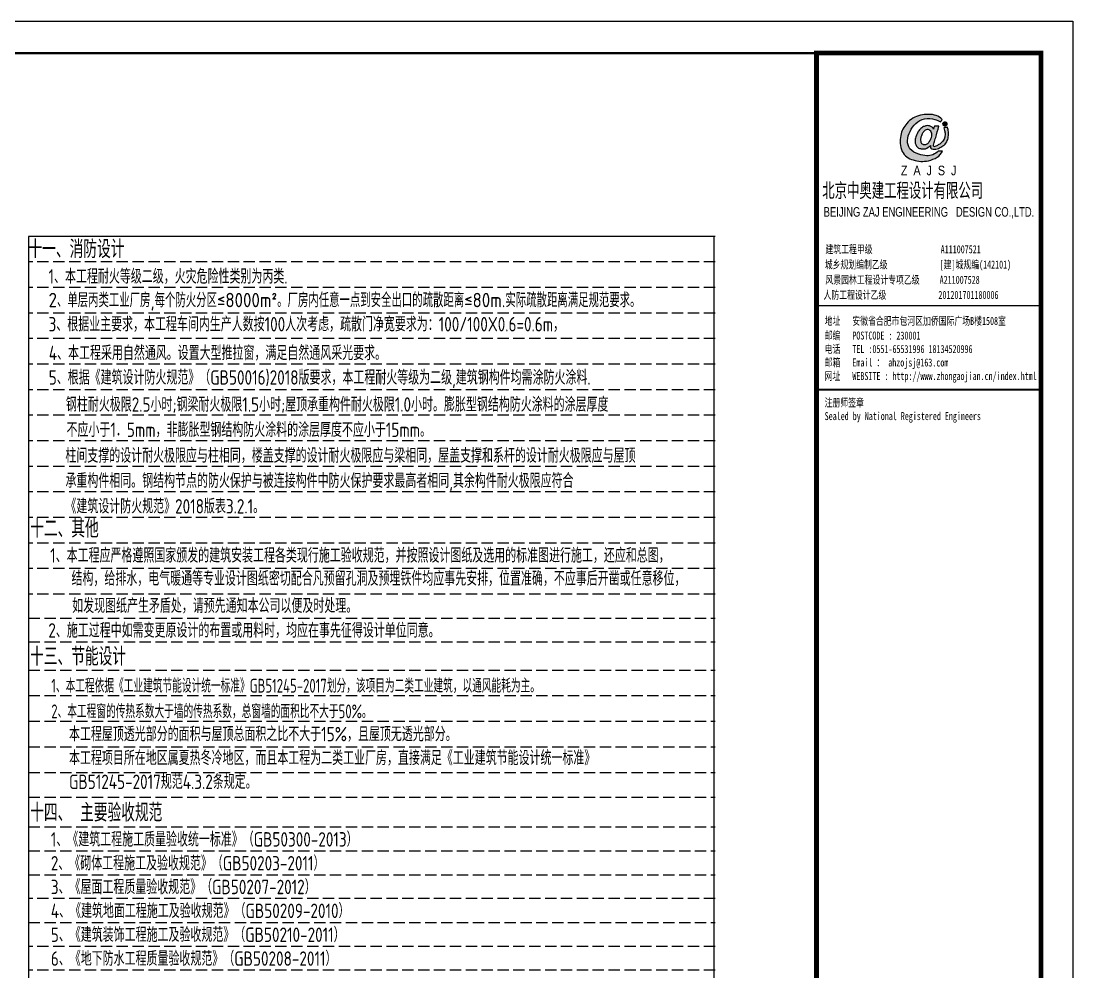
# Model space of a CAD drawing. Extents: x 180850 to 1400258, y 48356 to 327067.
# Drawn here: x 282232 to 305435, y 253586 to 274567 of the extents above; entities that cross this region are included whole.
import ezdxf
from ezdxf.enums import TextEntityAlignment as Align

# ---------------------------------------------------------------- set-up
doc = ezdxf.new("R2010")
doc.units = 0
doc.header["$LTSCALE"] = 1000
doc.linetypes.add('DASH', pattern=[0.35, 0.25, -0.1])
for name, color, linetype in [('BORDER', 7, 'Continuous'), ('PUB_TITLE', 4, 'Continuous'), ('图签', 3, 'Continuous'), ('填充', 251, 'Continuous'), ('文字', 7, 'Continuous')]:
    doc.layers.add(name, color=color, linetype=linetype)
doc.styles.add('_gyy_title_Arial', font='arial.ttf', dxfattribs={"width": 0.7})
doc.styles.add('_gyy_title_ST', font='', dxfattribs={"width": 0.8})
doc.styles.add('C', font='tssdeng.shx', dxfattribs={"height": 3, "bigfont": 'tssdchn.shx'})
doc.styles.add('HZ', font='txt.shx', dxfattribs={"width": 0.8, "bigfont": '000hztxt.shx'})
doc.styles.get("Standard").update_dxf_attribs({"font": 'gbenor.shx', "bigfont": 'gbcbig.shx'})
doc.styles.get('_gyy_title_ST').set_extended_font_data('SimSun')

# ---------------------------------------------------------------- blocks, each defined once
blk = doc.blocks.new('dd')
at = {"layer": '图签'}
h = blk.add_hatch(color=5, dxfattribs=at)
h.set_gradient(color1=(0, 0, 255), color2=(36, 36, 255), one_color=1, tint=0.57)
h.paths.add_polyline_path([(452, 1270, -0.093206), (531, 1562, -0.136321), (716, 1807, -0.161039), (988, 1948, -0.108591), (1307, 1935, -0.049497), (1479, 1861, 0.062627), (1539, 1932, 0.094388), (1351, 2056, 0.136326), (854, 2062, 0.161722), (430, 1810, 0.133661), (243, 1435, 0.158414), (286, 937, 0.22517), (632, 669, 0.138663), (1107, 646, 0.074676), (1375, 753, 0.125344), (1543, 944, 0.006312), (1413, 948, -0.090385), (1244, 833, -0.096745), (1053, 797, -0.073845), (803, 850, -0.140868), (530, 1020, -0.160753)])
h = blk.add_hatch(color=5, dxfattribs=at)
h.set_gradient(color1=(0, 0, 255), color2=(36, 36, 255), one_color=1, tint=0.57)
h.paths.add_polyline_path([(1306, 1289, 0.011169), (1334, 1370, 0.005807), (1431, 1724, 0.01105), (1292, 1724, 0.016796), (1267, 1634, 0.125943), (1203, 1704, 0.083806), (1120, 1739, 0.082879), (1047, 1739, -0.008503), (952, 1710, 0.060057), (844, 1628, 0.086078), (774, 1532, 0.099424), (705, 1347, 0.12153), (690, 1225, 0.102644), (719, 1122, 0.056648), (797, 1042, 0.092914), (913, 1013, 0.194578), (1098, 1064, -0.002562), (1175, 1122, 0.064354), (1167, 1068, 0.172385), (1207, 1017, 0.105458), (1300, 1002, 0.086567), (1454, 1046, 0.047674), (1592, 1136, 0.166359), (1692, 1274, 0.096748), (1728, 1431, 0.03151), (1728, 1548, 0.041815), (1700, 1691, 0.007654), (1588, 1673, -0.009919), (1610, 1585, -0.068269), (1624, 1482, -0.105336), (1605, 1352, -0.14652), (1528, 1223, -0.070486), (1434, 1151, -0.077937), (1341, 1103, -0.127098), (1272, 1084, -0.114215), (1267, 1129, -0.007609)])
h.paths.add_polyline_path([(865, 1245, -0.099994), (863, 1328, -0.050974), (888, 1427, -0.120527), (938, 1529, -0.043888), (1002, 1595, -0.08446), (1063, 1619, -0.147309), (1127, 1607, -0.037474), (1177, 1572, -0.06931), (1209, 1507, -0.067662), (1213, 1431, -0.02676), (1211, 1413, 0.017209), (1183, 1329, -0.048815), (1120, 1223, -0.139096), (1046, 1163, -0.097991), (944, 1153, -0.085394), (909, 1169, -0.149141)], flags=16)
h = blk.add_hatch(color=1, dxfattribs=at)
h.set_gradient(color1=(255, 0, 0), color2=(255, 0, 0), tint=0.57)
h.paths.add_polyline_path([(1557, 1818, 0.386553), (1564, 1757, 0.170676), (1604, 1736, 0.082224), (1657, 1743, 0.087509), (1686, 1766, 0.264235), (1694, 1804, 0.244333), (1636, 1850, 0.30271)])
blk.add_lwpolyline([(1539, 1932, 0.094388), (1351, 2056, 0.136326), (854, 2062, 0.161722), (430, 1810, 0.133661), (243, 1435, 0.158414), (286, 937, 0.22517), (632, 669, 0.138663), (1107, 646, 0.074676), (1375, 753, 0.125344), (1543, 944, 0.006312), (1413, 948, -0.090385), (1244, 833, -0.096745), (1053, 797, -0.073845), (803, 850, -0.140868), (530, 1020, -0.160753), (452, 1270, -0.093206), (531, 1562, -0.136321), (716, 1807, -0.161039), (988, 1948, -0.108591), (1307, 1935, -0.049497), (1479, 1861, 0.062627)], format="xyb", close=True, dxfattribs=at)
for points in [[(1431, 1724, 0.011041), (1292, 1724, 0.016796), (1267, 1634, 0.125943), (1203, 1704, 0.083806), (1120, 1739, 0.082879), (1047, 1739, -0.008503), (952, 1710, 0.060057), (844, 1628, 0.086078), (774, 1532, 0.099424), (705, 1347, 0.12153), (690, 1225, 0.102644), (719, 1122, 0.056648), (797, 1042, 0.092914), (913, 1013, 0.194578), (1098, 1064, -0.002562), (1175, 1122, 0.064354), (1167, 1068, 0.172385), (1207, 1017, 0.105458), (1300, 1002, 0.086567), (1454, 1046, 0.047674), (1592, 1136, 0.166359), (1692, 1274, 0.096748), (1728, 1431, 0.03151), (1728, 1548, 0.041815), (1700, 1691, 0.007654), (1588, 1673, -0.009919), (1610, 1585, -0.068269), (1624, 1482, -0.105336), (1605, 1352, -0.14652), (1528, 1223, -0.070486), (1434, 1151, -0.077937), (1341, 1103, -0.127098), (1272, 1084, -0.114215), (1267, 1129, -0.007609), (1306, 1289, 0.011169), (1334, 1370, 0.005782), (1430, 1722, 0.069025)], [(1694, 1804, 0.243958), (1636, 1850, 0.303117), (1557, 1818, 0.386553), (1564, 1757, 0.170676), (1604, 1736, 0.082224), (1657, 1743, 0.087509), (1686, 1766, 0.264235), (1694, 1804, -7.823139)], [(1213, 1431, 0.067662), (1209, 1507, 0.06931), (1177, 1572, 0.037474), (1127, 1607, 0.147309), (1063, 1619, 0.08446), (1002, 1595, 0.043888), (938, 1529, 0.120527), (888, 1427, 0.050974), (863, 1328, 0.099994), (865, 1245, 0.149141), (909, 1169, 0.085394), (944, 1153, 0.097991), (1046, 1163, 0.139096), (1120, 1223, 0.048815), (1183, 1329, -0.017209), (1211, 1413, 0.02676), (1213, 1431, 0.441273)]]:
    blk.add_lwpolyline(points, format="xyb", dxfattribs=at)
at = {"insert": (246, 492), "char_height": 300, "width": 8000, "attachment_point": 1, "style": 'HZ'}
blk.add_mtext('{\\fArial|b0|i0|c0|p32;Z  A  J  S  J}', dxfattribs=at)

msp = doc.modelspace()

# ---------------------------------------------------------------- linework, layer by layer
at = {"layer": 'BORDER', "const_width": 53.03}
msp.add_lwpolyline([(247738.49, 233274.51), (247738.49, 273860.36), (304728.39, 273860.36), (304728.39, 233274.51)], close=True, dxfattribs=at)
at = {"layer": 'PUB_TITLE'}
msp.add_line((299778.89, 268287.4), (304728.39, 268287.4), dxfattribs=at)
msp.add_lwpolyline([(245970.81, 232567.44), (245970.81, 274567.44), (305435.46, 274567.44), (305435.46, 232567.44)], close=True, dxfattribs=at)
at = {"layer": 'PUB_TITLE', "const_width": 106.06}
msp.add_lwpolyline([(299778.89, 273860.36), (304728.39, 273860.36), (304728.39, 233274.51), (299778.89, 233274.51)], close=True, dxfattribs=at)
at = {"layer": 'PUB_TITLE', "const_width": 49.49}
msp.add_lwpolyline([(299778.89, 266434.58), (304728.39, 266434.58)], dxfattribs=at)
at = {"layer": '填充'}
for p, q in [((282396.86, 269816.71), (282396.86, 236505.42)), ((297540.26, 269816.71), (282396.86, 269816.71)), ((297513.24, 269816.71), (297513.24, 236505.39))]:
    msp.add_line(p, q, dxfattribs=at)
at = {"layer": '填充', "linetype": 'DASH'}
for p, q in [((297540.26, 269252.81), (282396.86, 269252.81)), ((297540.26, 268688.91), (282396.86, 268688.91)), ((297540.26, 268125.01), (282396.86, 268125.01)), ((297540.26, 267561.11), (282396.86, 267561.11)), ((297540.26, 266997.21), (282396.86, 266997.21)), ((297540.26, 266433.31), (282396.86, 266433.31)), ((297540.26, 265869.41), (282396.86, 265869.41)), ((297540.26, 265305.51), (282396.86, 265305.51)), ((297540.26, 264741.61), (282396.86, 264741.61)), ((297540.26, 264177.71), (282396.86, 264177.71)), ((297540.26, 263613.81), (282396.86, 263613.81)), ((297540.26, 263049.91), (282396.86, 263049.91)), ((297540.26, 262486.01), (282396.86, 262486.01)), ((297540.26, 261922.11), (282396.86, 261922.11)), ((282396.86, 261395.17), (297540.26, 261395.17)), ((282396.86, 260868.23), (297540.26, 260868.23)), ((282396.86, 260247.69), (297540.26, 260247.69)), ((282396.86, 259682.62), (297540.26, 259682.62)), ((282396.86, 259117.55), (297540.26, 259117.55)), ((282396.86, 258552.47), (297540.26, 258552.47)), ((282396.86, 257987.4), (297540.26, 257987.4)), ((282396.86, 257443.73), (297540.26, 257443.73)), ((282396.86, 256785.06), (297540.26, 256785.06)), ((282396.86, 256258.12), (297540.26, 256258.12)), ((282396.86, 255731.18), (297540.26, 255731.18)), ((297540.26, 255204.25), (282396.86, 255204.25)), ((282396.86, 254677.31), (297540.26, 254677.31)), ((297540.26, 254150.37), (282396.86, 254150.37)), ((297540.26, 253623.43), (282396.86, 253623.43))]:
    msp.add_line(p, q, dxfattribs=at)

# ---------------------------------------------------------------- block references
at = {"layer": '图签', "xscale": 0.70707067020202, "yscale": 0.70707067020202, "zscale": 0.70707067020202}
msp.add_blockref('dd', (301465.68, 271029), dxfattribs=at)

# ---------------------------------------------------------------- texts
at = {"color": 1, "insert": (299906.34, 270998.51), "char_height": 359.1, "width": 4411.8546, "attachment_point": 1, "style": 'HZ'}
msp.add_mtext('北京中奥建工程设计有限公司', dxfattribs=at)
at = {"layer": 'PUB_TITLE', "width": 0.7}
for s, height, style, p in [('BEIJING ZAJ ENGINEERING   DESIGN CO.,LTD.', 212.121, '_gyy_title_Arial', (302259.44, 270249.9)), ('建筑工程甲级                 A111007521             ', 176.7675, '_gyy_title_ST', (302262.93, 269443.44)), ('城乡规划编制乙级             [建]城规编(142101)', 176.7675, '_gyy_title_ST', (302016.29, 269106.43)), ('风景园林工程设计专项乙级     A211007528           ', 176.7675, '_gyy_title_ST', (302162.56, 268770.11)), ('人防工程设计乙级             201201701180006', 176.7675, '_gyy_title_ST', (301862.89, 268436.52))]:
    msp.add_text(s, height=height, dxfattribs=dict(at, style=style)).set_placement(p, align=Align.CENTER)
at = {"layer": 'PUB_TITLE', "style": '_gyy_title_ST', "width": 0.7}
for s, height, p in [('地址   安徽省合肥市包河区加侨国际广场B楼1508室', 176.7675, (299957.81, 267862.23)), ('邮编   POSTCODE : 230001', 176.7675, (299957.81, 267539.35)), ('电话   TEL :0551-65531996 18134520996', 176.7675, (299957.81, 267242.38)), ('邮箱   Email ： ahzojsj@163.com', 176.7675, (299957.81, 266945.41)), ('网址   WEBSITE : http://www.zhongaojian.cn/index.html', 176.7675, (299957.81, 266646.7)), ('注册师签章', 176.767, (299957.81, 266059.83)), ('Sealed by National Registered Engineers', 176.7675, (299958.77, 265762.86))]:
    msp.add_text(s, height=height, dxfattribs=at).set_placement(p)
at = {"layer": '文字', "color": 3, "style": 'C', "width": 0.8}
for s, height, p in [('十一、消防设计', 397.765, (282396.86, 269335.77)), ('3、根据业主要求，本工程车间内生产人数按100人次考虑，疏散门净宽要求为：100/100X0.6=0.6m，', 318.2117, (282839.28, 267718.99)), ('4、本工程采用自然通风。设置大型推拉窗，满足自然通风采光要求。', 318.2117, (282845.43, 267084.91)), ('十二、其他', 397.765, (282435.12, 263169.06)), ('十三、节能设计', 397.765, (282432.38, 260347.15)), ('十四、 主要验收规范', 397.765, (282435.12, 256904.22))]:
    msp.add_text(s, height=height, dxfattribs=at).set_placement(p)
at = {"layer": '文字', "color": 6, "style": 'C', "width": 0.8}
msp.add_text('1、本工程耐火等级二级，火灾危险性类别为丙类.', height=318.2117, dxfattribs=at).set_placement((282839.28, 268772.87))
at = {"layer": '文字', "color": 6}
msp.add_text('2、单层丙类工业厂房,每个防火分区≤8000m²。厂房内任意一点到安全出口的疏散距离≤80m.实际疏散距离满足规范要求。', height=318.2117, dxfattribs=at).set_placement((282839.28, 268252))
at = {"layer": '文字', "color": 30, "true_color": 0xf26722, "style": 'C', "width": 0.8}
for s, p in [('5、根据《建筑设计防火规范》（GB50016)2018版要求，本工程耐火等级为二级,建筑钢构件均需涂防火涂料.', (282843.37, 266544.01, 4.21)), ('钢柱耐火极限2.5小时;钢梁耐火极限1.5小时;屋顶承重构件耐火极限1.0小时。膨胀型钢结构防火涂料的涂层厚度', (283223.09, 265947.39, 4.21)), ('不应小于1．5mm，非膨胀型钢结构防火涂料的涂层厚度不应小于15mm。', (283235.68, 265389.83)), ('柱间支撑的设计耐火极限应与柱相同，楼盖支撑的设计耐火极限应与梁相同，屋盖支撑和系杆的设计耐火极限应与屋顶', (283210.31, 264820.95, 4.21)), ('承重构件相同。钢结构节点的防火保护与被连接构件中防火保护要求最高者相同,其余构件耐火极限应符合', (283211.76, 264265.37)), ('《建筑设计防火规范》2018版表3.2.1。', (283211.76, 263701.47))]:
    msp.add_text(s, height=318.2117, dxfattribs=at).set_placement(p)
at = {"layer": '文字', "style": 'C'}
for s, height, width, p in [('1、本工程应严格遵照国家颁发的建筑安装工程各类现行施工验收规范，并按照设计图纸及选用的标准图进行施工，还应和总图，', 318.2117, 0.8, (282874.8, 262617.46)), ('结构，给排水，电气暖通等专业设计图纸密切配合凡预留孔洞及预埋铁件均应事先安排，位置准确，不应事后开凿或任意移位，', 318.2117, 0.8, (283344.75, 262107.28)), ('如发现图纸产生矛盾处，请预先通知本公司以便及时处理。', 318.2117, 0.8, (283360.14, 261506.41)), ('2、施工过程中如需变更原设计的布置或用料时，均应在事先征得设计单位同意。', 318.2117, 0.8, (282834.27, 260962.72)), ('1、本工程依据《工业建筑节能设计统一标准》GB51245-2017划分，该项目为二类工业建筑，以通风能耗为主。', 305.3559, 0.7, (282898.67, 259748.69)), ('1、《建筑工程施工质量验收统一标准》（GB50300-2013）', 318.2117, 0.8, (282889.77, 256352.62)), ('2、《砌体工程施工及验收规范》（GB50203-2011）', 318.2117, 0.8, (282889.77, 255825.68)), ('3、《屋面工程质量验收规范》（GB50207-2012）', 318.2117, 0.8, (282889.77, 255302.68)), ('4、《建筑地面工程施工及验收规范》（GB50209-2010）', 318.2117, 0.8, (282889.77, 254775.74)), ('5、《建筑装饰工程施工及验收规范》（GB50210-2011）', 318.2117, 0.8, (282889.77, 254248.81)), ('6、《地下防水工程质量验收规范》（GB50208-2011）', 318.2117, 0.8, (282889.77, 253721.87))]:
    msp.add_text(s, height=height, dxfattribs=dict(at, width=width)).set_placement(p)
at = {"layer": '文字', "color": 4, "style": 'C'}
for s, height, width, p in [('2、本工程窗的传热系数大于墙的传热系数，总窗墙的面积比不大于50%%%。', 305.3559, 0.7, (282898.67, 259183.61)), ('本工程屋顶透光部分的面积与屋顶总面积之比不大于15%%%，且屋顶无透光部分。', 318.2117, 0.8, (283290.64, 258675.61)), ('本工程项目所在地区属夏热冬冷地区，而且本工程为二类工业厂房，直接满足《工业建筑节能设计统一标准》', 318.2117, 0.8, (283290.64, 258149.27)), ('GB51245-2017规范4.3.2条规定。', 318.2117, 0.8, (283290.64, 257622.94))]:
    msp.add_text(s, height=height, dxfattribs=dict(at, width=width)).set_placement(p)

doc.saveas('drawing.dxf')
